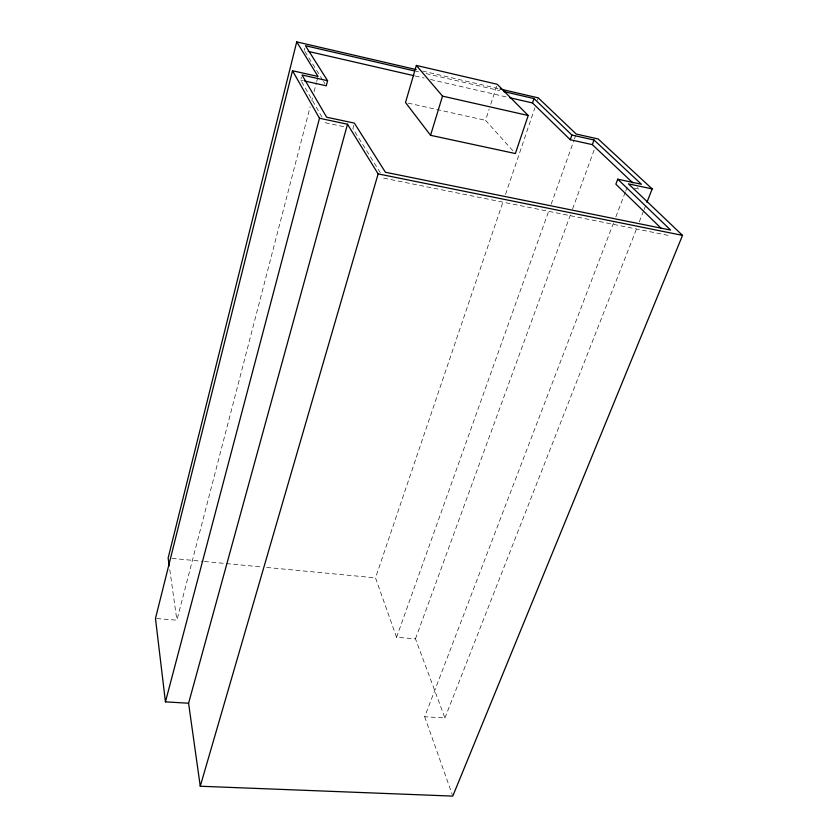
<?xml version="1.0" encoding="UTF-8"?>
<svg xmlns="http://www.w3.org/2000/svg" width="838" height="838" viewBox="0 0 838 838"><rect width="100%" height="100%" fill="white"/><g stroke="black" fill="none" stroke-linecap="round" stroke-linejoin="round"><path stroke-width="0.63" stroke-dasharray="4.19 3.14" d="M304.278 50.479L304.875 48.101M321.96 117.111L300.716 80.123L301.491 77.044M156.737 618.57L176.891 620.183L310.154 106.803M311.788 100.487L312.448 97.952M314.093 91.635L316.387 82.784M316.712 81.516L318.031 76.457M353.772 125.323L352.871 128.602L380.263 172.638M512.814 150.693L485.569 120.337L489.183 109.139M490.796 104.163L497.227 84.271M613.521 222.971L424.688 716.752L444.926 717.957L415.48 638.839L396.552 637.32L375.497 577.853L503.429 200.544M505.534 194.364L534.895 107.767M537.409 100.34L538.247 97.868M396.552 637.32L548.984 210.338M551.174 204.189L574.02 140.208M574.459 138.972L575.779 135.285M415.48 638.839L570.332 215.115M572.574 208.976L594.121 150.023M615.857 216.864L625.2 192.415M625.672 191.19L627.075 187.523M444.926 717.957L636.901 227.926M639.289 221.829L643.584 210.862M644.055 209.636L645.49 205.98M172.031 558.391L203.131 561.366M204.43 561.491L261.446 566.949M266.631 567.441L375.497 577.853M383.689 178.148L668.462 235.426L666.619 233.624M634.544 188.141L639.52 189.199L637.634 187.419M325.175 122.715L344.062 126.727M408.043 103.095L485.569 120.337M300.716 80.123L303.272 80.689M415.931 71.261L418.466 71.859M426.081 73.618L499.72 90.64M415.208 75.986L424.133 78.039M430.512 79.505L507.011 97.103M422.572 71.062L498.84 88.734M304.959 51.579L322.808 80.27M323.489 81.38L324.872 83.58M424.688 716.752L452.352 794.874M169.779 569.683L176.891 620.183"/><path stroke-width="1.26" d="M416.214 69.585L296.715 41.9L168.134 558.024L169.234 565.797M292.493 70.738L155.47 618.465L165.442 701.856L188.581 703.239L347.498 124.234L319.488 118.252L292.493 70.738L318.031 76.457L296.715 41.9M414.663 70.968L305.472 45.723L327.574 80.71L326.244 85.79L304.54 80.972M165.442 701.856L319.488 118.252M646.926 202.325L652.174 188.917L628.479 183.857L682.53 235.373L452.782 796.1L200.261 786.233L378.127 173.895L347.498 124.234M416.36 65.437L405.508 102.529L430.554 135.306L515.36 153.543L528.202 115.508L497.227 84.271L416.36 65.437L442.516 96.119L528.202 115.508M430.554 135.306L442.516 96.119M632.92 182.956L592.34 144.639L570.249 139.726L532.518 102.959L533.995 98.57L503.533 91.52M570.249 139.726L571.904 135.065L533.995 98.57M592.34 144.639L594.027 140.009L571.904 135.065M594.027 140.009L641.437 184.255L617.742 179.185L615.857 184.171L661.077 228.229M378.127 173.895L682.53 235.373M327.574 80.71L302.015 74.991L326.652 117.205L354.38 123.134L385.417 172.251L670.62 230.083L617.742 179.185M308.101 51.359L413.93 75.692M509.567 97.69L532.518 102.959M500.108 89.027L538.247 97.868L576.219 134.049L598.164 138.972L652.174 188.917M188.581 703.239L200.261 786.233"/></g></svg>
